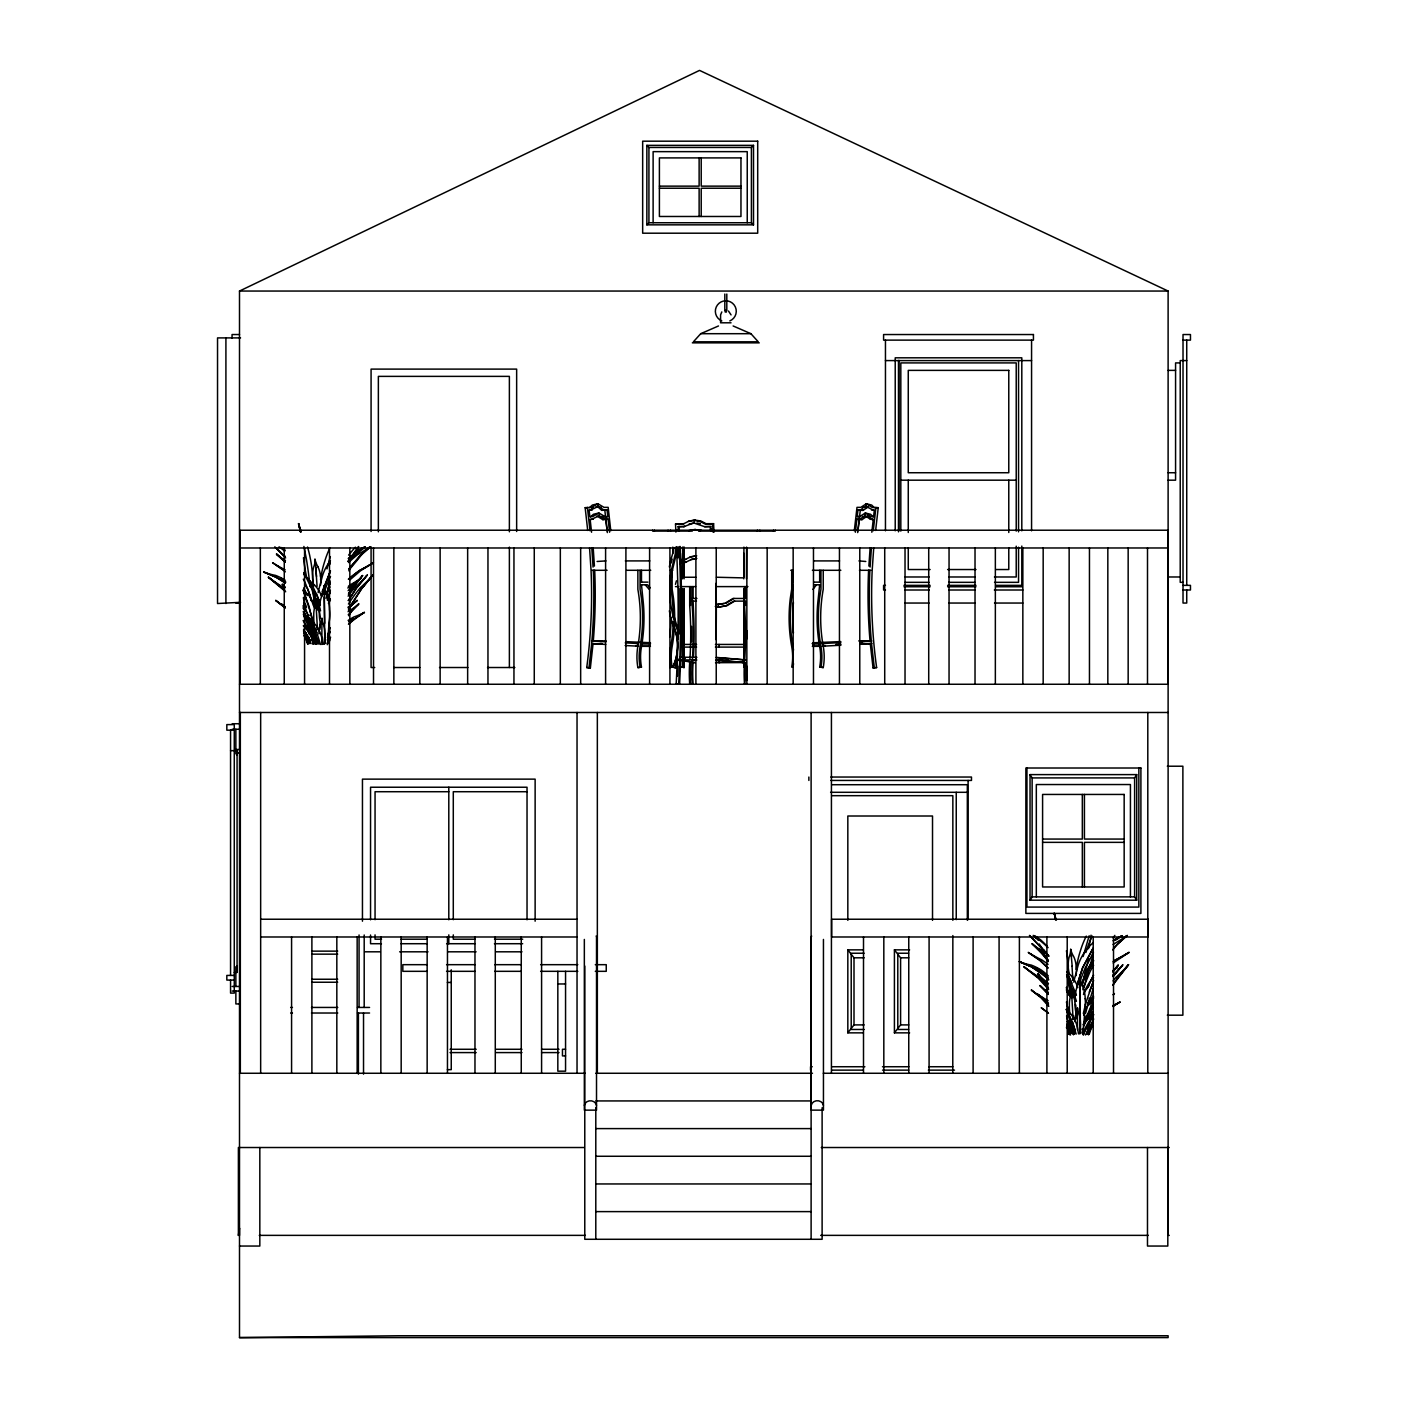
<?xml version="1.0" encoding="UTF-8"?>
<svg xmlns="http://www.w3.org/2000/svg" width="1408" height="1408" viewBox="0 0 1408 1408"><rect width="100%" height="100%" fill="white"/><g stroke="black" fill="none" stroke-linecap="round" stroke-linejoin="round"><path stroke-width="1.5" d="M230.56 975.427L230.56 730.171M230.56 980.074L230.56 993.098L234.274 993.098L234.274 724.592L226.829 724.592L226.829 730.171L234.274 730.171M234.274 972.4L237.072 972.4L237.072 750.658L230.56 750.658M676.386 547.307L676.386 553.626L672.144 571.278A113.925 113.89 -90 0 0 670.789 586.925M734.642 601.128L726.862 605.739L718.186 607.165L718.186 604.454L725.138 603.187L733.075 598.453L745.466 598.453L745.466 586.608M746.574 547.096L746.574 553.326A116.336 2.358 -90 0 0 746.469 578.846M683.83 645.762L683.936 623.726A113.925 2.306 90 0 0 684.042 588.878M314.125 607.781L313.456 590.304M327.166 596.64L327.166 596.534A78.355 51.445 -31.4 0 1 329.56 609.03L329.525 609.189A62.726 45.109 -36.2 0 1 329.014 622.723L328.064 637.278A101.851 86.134 -57 0 1 327.29 644.688M682.686 661.514L682.581 667.093A50.142 1.021 90 0 0 682.581 624.43A116.336 2.358 90 0 1 682.475 588.878A113.925 2.306 -90 0 0 682.634 623.726L682.704 657.254L679.782 657.237M695.922 659.877L695.939 657.219M314.97 643.966L315.022 640.64M1070.59 1033.63L1070.749 1026.978M718.766 659.912L719.664 662.693M319.95 629.323L320.056 625.469A43.243 34.003 -30.3 0 0 320.32 623.058M1075.589 1018.97L1075.694 1015.133A43.243 34.003 -30.3 0 0 1075.677 1005.91L1075.677 1005.91M677.459 676.157L677.917 666.054M680.698 660L679.589 684.253L676.174 683.901A468.917 163.486 -90 0 0 677.934 586.626M679.976 658.821A50.142 1.021 90 0 1 679.923 667.093L683.989 667.093A50.142 1.021 90 0 1 683.883 647.962M690.589 663.027L690.378 666.459A49.72 17.336 90 0 0 690.378 680.029L689.691 683.901A52.342 18.251 90 0 1 689.691 662.57M693.088 663.027L692.877 666.459A49.72 17.336 -90 0 0 692.877 680.029L693.088 683.461L689.691 683.901M745.448 663.027L745.237 666.459A49.72 17.917 90 0 0 745.237 680.011L744.515 683.901A52.342 18.85 -90 0 1 744.515 662.57M324.069 644.266L324.333 640.059A38.386 28.494 -33.6 0 0 324.72 631.963L324.72 631.893A45.672 30.976 -29.1 0 0 323.453 624.571A53.346 30.712 -24.5 0 1 321.869 618.71L321.922 644.494M1079.707 1033.912L1079.971 1029.706A38.386 28.494 -33.6 0 0 1080.341 1021.627L1080.358 1021.539A45.672 30.976 -29.1 0 0 1079.074 1014.218A53.346 30.712 -24.5 0 1 1077.49 1008.357L1077.454 1029.952M868.877 566.086L870.126 547.747M870.091 567.09L871.411 547.853M873.717 548.011L872.186 570.293A468.917 410.766 90 0 0 876.621 667.568L873.048 667.92L870.267 643.667M324.298 585.64L324.122 587.523A92.118 52.254 21 0 1 321.57 596.534A77.915 52.606 24.8 0 0 319.475 609.048L319.493 609.189A66.299 49.35 28.6 0 0 320.25 622.723L320.285 622.882M321.922 618.077L321.869 618.71A53.346 30.712 24.5 0 1 320.267 624.501A45.672 30.976 29.1 0 0 319.018 631.893L319.035 631.963A38.386 28.494 33.6 0 0 318.894 633.934M1077.56 1007.723L1077.507 1008.357A53.346 30.712 24.5 0 1 1075.906 1014.147M593.278 570.17A471.557 400.453 -90 0 1 591.659 643.667L588.966 667.92L590.374 667.92L593.067 643.667M859.602 516.296L857.19 516.613L857.947 509.995L863.139 510.347L868.384 506.792L863.456 507.267L860.781 509.995M873.734 510.347L866.061 506.44L866.36 503.765L871.675 505.05L874.333 507.707M855.378 532.242L856.891 519.253L859.707 519.253L865.005 515.68L865.304 513.005L870.602 514.29L873.277 516.947M866.061 506.44L866.36 503.765L872.062 507.355L878.24 507.69L875.635 530.446M871.816 532.242L873.294 519.253L870.408 519.253L865.005 515.68M873.259 530.798L875.952 507.355M854.304 530.798L856.997 507.355L860.798 507.355L866.36 503.765M857.701 532.594L859.214 519.605L862.083 519.605L867.328 516.032L872.678 519.605L870.408 519.253M857.894 530.886L860.288 510.347L863.139 510.347M315.779 608.274L316.202 604.806M1071.611 996.195L1072.298 991.003M1076.152 969.514L1076.187 969.302A132.915 113.221 34.3 0 1 1080.341 951.069L1080.394 950.893A129.096 104.896 32.5 0 1 1086.29 936.109M1076.082 975.656L1076.099 975.533A45.109 34.021 -27.1 0 0 1076.398 973.051M793.514 663.696L792.986 667.128L791.736 667.128L792.246 663.696A49.72 43.842 90 0 0 792.246 650.126L791.736 646.694A142.05 125.277 90 0 1 790.293 598.4L791.701 589.125L791.701 570.275M823.24 570.293L823.24 589.354A139.586 122.267 90 0 0 823.24 646.237A52.342 45.848 -90 0 1 823.24 667.568L819.702 667.128L820.213 663.696A49.72 43.542 90 0 0 820.213 650.126L819.702 646.694A142.05 124.432 -90 0 1 818.259 598.4L819.667 584.795M819.702 667.128L820.987 667.128L821.498 663.696A49.72 43.542 -90 0 0 821.498 650.126L820.987 646.694A142.05 124.432 -90 0 1 819.544 598.4L820.952 589.125L820.952 570.293M238.392 1235.362L239.501 1228.128L239.501 1235.362L238.392 1235.362L238.392 1147.52L584.162 1147.52M324.386 591.606L325.459 585.728M321.27 595.584L329.754 572.704M1076.909 985.23L1082.523 967.824L1093.101 948.147L1082.682 967.824L1077.085 985.23M1083.315 1013.531L1085.48 1004.326M325.97 598.365L330.018 580.958M1082.048 986.093L1085.656 970.605M671.106 571.278L675.347 553.626L675.347 547.307M1083.72 1015.133L1083.738 1015.027A43.842 36.045 -20.8 0 1 1087.68 1005.91L1087.715 1005.822A51.691 39.758 -15.6 0 1 1093.629 998.149M328.381 597.925L330.37 590.146M1084.019 987.589L1088.56 969.848A140.483 94.794 -43.6 0 0 1093.347 953.181M326.973 568.902L330.352 556.582M1083.122 956.542L1089.176 935.757M1085.515 970.587L1088.754 958.566M1085.621 1013.197L1088.05 1003.939A88.634 52.606 -63.6 0 0 1088.894 1000.366M675.47 584.355L676.421 580.8M1088.472 1034.88L1090.654 1027.242M304.41 606.003L304.586 605.387A75.592 25.344 76.7 0 0 303.6 602.941M329.296 640.059L328.24 643.421M1085.339 1004.326L1093.611 980.478M1083.35 1034.757L1084.952 1029.618A38.386 30.202 -25.2 0 1 1085.973 1026.907M726.422 312.101L725.824 310.2L725.208 312.101M327.589 635.307L330.299 627.669M678.198 659.032L675.154 667.92L672.778 667.093A50.142 50.125 -90 0 0 672.778 624.43A116.336 116.301 -90 0 1 669.346 610.826M677.424 664.365L676.21 667.92L673.869 667.093M1086.483 1015.414L1083.227 1024.954L1090.918 1006.35M1084.354 1029.723L1082.682 1034.475M1089.933 1029.723L1088.824 1032.891M327.606 643.245L328.152 641.661M322.15 591.606L330.493 570.874M330.053 631.242L328.627 635.078A78.214 31.926 -72.2 0 1 328.398 635.994M1084.266 1024.725L1087.856 1015.027A45.003 14.837 -54.8 0 0 1092.379 1005.91L1092.432 1005.822A51.709 14.96 -49 0 0 1093.277 1004.397M1088.05 1003.939L1088.102 1003.798A58.344 30.571 -51.1 0 0 1092.274 991.478L1092.326 991.355A67.549 31.979 -45.3 0 0 1093.347 988.486M328.821 640.376L327.536 643.72L330.581 637.19M1084.53 1030.022L1083.245 1033.366L1093.787 1014.552M1085.48 1034.986L1093.699 1018.987M1089.264 992.077L1093.013 982.414M330 582.701L329.965 582.806A73.498 31.645 -68.8 0 0 326.304 594.669L329.982 586.89M1086.448 1018.125L1087.997 1014.218M1086.536 1018.107L1088.067 1014.2M1080.024 980.936L1085.374 967.419A57.57 20.029 -48.2 0 0 1092.15 954.448L1092.238 954.307A79.605 24.112 -42.3 0 0 1093.47 952.301M328.486 643.491L329.894 640.042M1083.438 1034.827L1085.515 1029.688A38.386 10.085 -54.6 0 0 1089.246 1023M1085.216 979.352L1089.194 969.602A119.997 86.856 -38.1 0 1 1092.115 963.565M1085.427 1021.539L1090.461 1009.237A129.554 102.467 -50.7 0 1 1091.798 1006.35M329.947 592.821L327.518 598.752A107.096 88.018 -52.5 0 0 327.237 600.072M1091.587 1027.03L1091.552 1027.118A69.854 25.608 -69.5 0 1 1089.194 1034.334M1086.272 1020.888L1088.754 1015.027A45.602 29.955 -44 0 1 1093.382 1007.406M1090.549 1027.242L1093.083 1021.733M1090.302 1015.96L1092.08 1011.947M1089 1019.234L1093.277 1011.789M1093.435 975.216L1086.941 988.627L1093.576 975.216M348.586 609.646L351.701 604.085M1090.83 1015.133L1090.883 1015.027A45.602 2.288 -57.1 0 1 1092.397 1012.704M348.445 610.227A138.107 6.283 -61 0 0 352.229 603.293L352.334 603.134M1090.83 1006.35L1092.978 1002.918M1088.877 1021.539L1088.824 1021.61A38.386 30.202 -25.2 0 0 1087.627 1023.581M847.827 1032.856L847.827 949.854L854.005 957.81L854.005 1024.901L847.827 1032.856L863.016 1032.856M894.414 1032.856L894.414 949.854L900.592 957.81L900.592 1024.901L894.414 1032.856L909.603 1032.856M348.515 594.018L362.613 575.538L361.522 576.787A110.194 3.995 -51.7 0 1 352.264 588.051L352.158 588.174A118.43 2.411 -58 0 1 348.498 594.176M348.586 594.018L351.736 588.914M1086.078 1018.037L1088.349 1014.534M1030.04 900.187L1032.134 896.878L1032.134 777.92L1030.04 774.611L1136.714 774.611L1136.714 900.187L1030.04 900.187L1030.04 774.611M1136.714 900.187L1134.619 896.878L1134.619 777.92L1136.714 774.611M1093.33 962.914L1087.152 972.629L1081.942 984.315A73.498 31.645 -68.8 0 1 1085.586 972.453L1092.502 960.837A49.227 18.867 -48.7 0 1 1093.206 959.904M348.286 600.618L356.136 588.526L367.277 575.01M351.63 604.067L361.733 588.526L372.874 575.01L371.818 576.277A110.88 2.534 -50.6 0 1 362.155 587.875L362.05 587.998A125.382 2.798 -57 0 1 352.334 603.134M1112.848 985.09L1128.494 964.656L1127.456 965.923A110.88 2.534 -50.6 0 1 1117.776 977.522L1117.688 977.645A125.382 2.798 -57 0 1 1112.901 985.107M721.811 311.925L720.579 314.882L720.579 322.802L731.051 322.802M1092.978 960.837L1085.99 972.365A79.552 27.949 -68.4 0 0 1082.083 984.315L1082.488 984.386M1089.722 1004.714L1092.168 1001.282M348.163 561.405L358.688 546.498M1093.33 942.462L1093.259 942.55A77.387 51.357 -8.3 0 0 1083.227 954.307A62.11 45.76 -11.8 0 0 1077.613 967.278L1073.952 980.936A92.013 83.459 -29.3 0 0 1073.794 982.221M348.251 614.68L358.794 603.944L357.984 604.63A60.315 10.419 -36.8 0 0 351.806 611.002L351.736 611.072A51.093 12.162 -44.5 0 1 348.568 615.718M812.909 589.389L816.517 584.795M1092.731 1026.309L1090.179 1029.565A78.214 22.123 -57.2 0 1 1089.246 1031.114M361.733 588.526L372.874 575.01M1113.112 976.483L1122.915 964.656L1121.877 965.923A110.88 2.534 -50.6 0 1 1113.059 976.483M1117.354 978.173L1128.565 964.674M348.41 600.547A125.382 2.798 -57 0 0 356.47 587.998L356.558 587.875A110.88 2.534 -50.6 0 0 366.238 576.277L367.347 575.027M360.518 555.333L348.762 569.114L360.378 555.333L370.128 547.096M1113.411 948.042L1127.368 935.37M362.613 575.538L361.522 576.787A106.55 73.586 -27.9 0 1 350.152 588.192L350.064 588.315A112.728 82.104 -36.2 0 0 348.128 590.726M366.238 576.277L366.362 576.118A107.782 82.984 -34.4 0 1 354.904 587.541A119.962 94.09 -44.3 0 0 348.128 596.182M371.958 576.118L371.818 576.277A107.782 82.984 -34.4 0 1 360.483 587.541L360.395 587.664A119.962 94.09 -44.3 0 0 349.342 602.554L349.237 602.712A129.554 102.467 -50.7 0 0 348.427 604.085M718.502 325.97L700.726 333.696L693.405 341.81L758.243 341.81L750.922 333.696L733.128 325.97M1122 965.782L1121.877 965.923A107.782 82.984 -34.4 0 1 1112.725 975.216M1127.579 965.782L1127.456 965.923A107.782 82.984 -34.4 0 1 1116.104 977.187A119.962 94.09 -44.3 0 0 1113.094 980.918M348.462 607.816L348.533 607.746A61.688 5.474 -42.9 0 0 356.33 601.146L357.157 600.424M1113.042 944.504L1113.147 944.398A107.114 58.291 -15.6 0 0 1126.629 935.669M646.853 224.84L648.93 222.746L751.414 222.746L753.509 224.84L753.509 145.358L646.853 145.358L646.853 224.84L753.509 224.84M646.853 145.358L648.93 147.453L751.414 147.453L753.509 145.358M361.451 554.858L361.557 554.752A88.194 10.05 -45.8 0 1 350.522 568.251L350.398 568.41A66.475 9.381 -51.9 0 1 348.797 570.803M358.688 603.944L357.984 604.63A63.624 40.638 -11 0 1 348.92 611.002L348.867 611.072A51.797 37.717 -16.9 0 0 348.11 611.741M1114.326 993.59L1113.693 994.206A60.315 10.419 -36.8 0 0 1113.077 994.805A63.624 40.638 -11 0 0 1113.622 994.294L1114.432 993.59M347.811 587.998L361.486 578.002L360.448 578.688A62.005 19.448 -34.1 0 1 350.064 584.936A50.882 17.178 -42.8 0 0 348.339 586.309M589.442 507.707L592.363 505.05L597.89 503.765L603.997 507.355L608.168 507.355L610.79 530.798M593.085 507.602L590.058 510.347L598.189 506.44L603.979 509.995L607.077 509.995L607.816 516.613L602.73 516.947M590.48 516.947L593.402 514.29L598.91 513.005L605.035 516.613L607.816 516.613M591.096 519.605L599.21 515.68L605.018 519.253L608.115 519.253L609.576 532.242M348.445 624.307L348.515 624.237A51.709 9.61 -34.4 0 0 355.978 617.69L356.066 617.637M348.304 560.877L364.971 547.254M348.374 608.115L357.21 600.424L356.435 601.058A61.688 34.76 -28 0 1 348.058 607.147M350.099 579.709L360.571 570.75L373.384 562.742L371.202 564.062A76.402 21.067 -34.1 0 1 359.832 570.363L359.726 570.451A57.182 19.712 -38.1 0 0 348.374 579.146M1113.218 962.966L1129.022 952.389L1126.822 953.709A76.402 21.067 -34.1 0 1 1115.453 960.01A58.802 17.459 -42.5 0 0 1113.429 961.523M348.832 623.093L364.408 612.392L363.51 612.885A58.96 7.691 -26.5 0 0 356.083 617.637M349.008 621.456L353.373 618.077L352.528 618.71A53.346 18.075 -37.7 0 1 348.832 621.35M358.582 550.317L358.688 550.246A82.755 27.597 -33.6 0 0 365.13 546.691A78.056 21.859 -32.8 0 1 358.987 550.229L358.882 550.317M1113.534 970.094L1117.125 967.666L1116.086 968.334A62.005 19.448 -34.1 0 1 1113.411 970.042M1115.365 940.315L1122.352 935.757M1113.235 1005.242A59.664 39.354 -0.7 0 0 1119.149 1002.531L1120.046 1002.038L1119.237 1002.461A58.96 7.691 -26.5 0 0 1113.006 1006.421M373.384 562.742L372.293 563.394A70.242 21.982 -29.6 0 1 359.691 570.363A58.802 17.459 -42.5 0 0 348.603 579.146M1129.022 952.389L1127.773 953.146A70.242 21.982 -29.6 0 1 1115.33 960.027L1115.224 960.098A57.182 19.712 -38.1 0 0 1113.27 961.523M1112.707 1006.35L1120.046 1002.038M726.018 603.187L733.973 598.453M364.408 612.392L363.51 612.885A59.664 39.354 -0.7 0 1 353.848 616.986A51.691 38.122 -8.3 0 0 348.128 620.453M678.322 530.64L678.146 526.68L683.83 526.68L693.458 523.037M678.674 683.901A468.741 163.434 -90 0 0 679.782 562.39L685.467 562.39L691.645 559.31L696.837 558.466M239.501 1337.6L398.464 1335.752L1168.112 1335.752L1168.112 1337.6L239.501 1337.6L239.501 291.051L699.547 70.4L1168.112 291.051L1168.112 1235.362L1169.238 1235.362M683.83 526.68L684.675 526.328L678.146 526.68M685.467 562.39L686.312 562.038L679.782 562.39M690.026 523.6L689.198 523.934L694.25 523.125L704.616 526.68L710.283 526.68L710.459 530.64M713.997 532.206L713.592 523.688L706.077 523.688L700.938 521.03L695.059 520.098L688.336 521.365M701.378 530.288L694.549 529.69L700.322 530.622M689.955 557.093L696.714 555.808L690.782 556.758L684.781 559.75L679.642 559.75L679.061 546.762M675.893 532.083L675.523 524.022L683.989 523.688M685.626 559.398L679.659 559.733L679.078 547.219M694.25 523.125L694.126 520.45L699.882 521.365L705.056 524.022L713.592 523.688M704.616 526.68L711.234 526.328M699.283 523.934L700.322 523.6L696.907 523.037M601.04 507.267L595.936 506.792L598.189 506.44L597.89 503.765L591.659 507.355L585.165 507.69L587.699 530.446M597.098 561.475L605.95 560.912M637.859 570.275L637.859 589.354A139.586 118.536 -90 0 1 637.859 646.237A52.342 44.458 90 0 0 637.859 667.568L641.467 667.128L640.957 663.696A49.72 42.222 -90 0 1 640.957 650.126L641.467 646.694A142.05 120.63 -90 0 0 642.858 598.4L641.485 584.795M669.909 667.568L672.126 667.128L671.616 663.696A49.72 42.539 -90 0 1 671.616 650.126L672.126 646.694A142.05 121.546 -90 0 0 673.517 598.4L672.144 589.125L672.144 570.293M718.186 604.454L724.293 603.504M718.186 607.165L725.982 605.722L733.744 601.128L745.466 601.128L745.466 605.458M695.059 520.098L689.163 521.03L683.144 524.022L675.523 524.022M688.758 530.622L695.499 529.338M690.818 559.645L695.904 558.835L695.781 556.16M598.717 507.602L601.674 510.347L607.077 509.995M596.957 516.032L602.712 519.605L608.115 519.253M601.674 510.347L603.979 509.995M602.712 519.605L605.018 519.253M599.755 516.859L602.078 516.525M869.211 641.045L868.472 641.098M869.299 643.702L868.56 643.755M240.557 337.902L217.536 337.902L217.536 603.522L240.557 602.307M305.958 633.565L305.606 633.494A75.68 28.195 71.8 0 1 305.061 631.664M871.658 640.974L859.584 641.643M873.048 667.92L874.333 667.92L871.552 643.667L859.672 644.301M306.522 615.648A62.674 15.752 70.4 0 0 308.158 620.382L309.267 620.382M1073.248 996.952L1074.286 996.882A73.427 65.771 -46.4 0 0 1074.638 995.086M681.771 657.342L685.362 658.381M681.736 660L694.496 662.57M316.008 643.562L317.381 643.491A84.04 78.461 -32.9 0 0 317.522 642.4M823.803 643.474L840.822 642.576M823.891 646.131L840.91 645.234M1071.629 1033.208L1073.002 1033.138A84.04 78.461 -32.9 0 0 1073.283 1030.973M864.178 640.886L861.89 640.992L861.96 643.667L864.248 643.544M825.141 643.474L821.515 643.562M822.8 646.184L825.229 646.131M812.662 642.805L840.822 641.573M835.877 644.389L840.928 644.23M820.23 643.667L812.275 643.685M820.336 646.325L812.398 646.36M742.262 659.912L743.318 659.806M743.547 660.018L746.346 659.912L716.179 657.395M742.21 662.57L743.547 662.517L716.109 660.264M679.765 659.912L682.739 660M659.402 186.138L699.125 186.138L699.125 157.907M740.96 186.138L701.219 186.138L701.219 157.907M659.402 188.232L699.125 188.232L699.125 216.48M740.96 188.232L701.219 188.232L701.219 216.48M239.501 291.051L1168.112 291.051M724.821 294.043L724.821 310.693L726.81 310.693L726.81 294.043M700.726 333.696L750.922 333.696M239.501 334.541L232.056 334.541L232.056 338.254M1183.019 340.12L1190.464 340.12L1190.464 334.541L1183.019 334.541L1183.019 603.046L1186.733 603.046L1186.733 590.005M692.349 342.848L759.282 342.848M885.456 360.589L1031.571 360.589M1186.733 360.589L1180.221 360.589L1180.221 582.331L1183.019 582.331M1180.221 362.912L1175.574 362.912L1175.574 480.181L1168.112 480.181M1168.112 370.374L1175.574 370.374M1168.112 472.736L1175.574 472.736M900.821 480.181L1016.224 480.181M585.165 507.69L586.573 507.69M876.955 507.69L878.24 507.69M592.258 509.995L589.09 509.995L589.829 516.613L592.68 516.613L598.91 513.005L599.21 515.68M871.464 509.995L874.35 509.995L873.594 516.613L871.006 516.613L865.304 513.005L859.725 516.613L857.19 516.613M593.296 519.253L590.128 519.253L591.571 532.242M692.296 531.098L652.608 531.098L652.608 530.218M698.562 531.098L775.28 531.098L775.28 530.218M240.011 547.994L1167.813 547.976M625.346 560.912L649.792 560.912M813.824 560.912L839.538 560.912M858.933 560.912L865.797 561.475M930.107 569.536L908.266 569.536L908.266 547.747M947.602 569.536L976.008 569.536M995.667 569.536L1008.779 569.536L1008.779 547.747M591.958 570.293L607.094 570.293M626.789 570.293L650.742 570.293M670.331 570.293L672.725 570.293M790.75 570.293L792.95 570.275L792.95 582.138M812.398 570.293L840.84 570.293M859.443 570.293L870.954 570.293M905.168 576.981L929.122 576.981M948.728 576.981L974.846 576.981M994.453 576.981L1016.224 576.981L1016.224 546.181M1168.112 576.981L1180.221 576.981M682.81 577.245L695.834 577.245M716.443 577.245L743.424 577.878M641.362 582.138L647.909 582.138M813.806 582.138L820.054 582.138M905.045 582.331L929.051 582.331M948.693 582.331L974.899 582.331M994.541 582.331L1018.547 582.331L1018.547 547.202M641.238 584.795L647.539 584.795L650.214 587.875M814.141 584.795L820.178 584.795M885.456 585.358L883.59 585.358L883.59 590.005L885.456 590.005M903.954 585.358L930.142 585.358M947.602 585.358L975.973 585.358M995.614 585.358L1021.803 585.358M1183.019 585.358L1190.464 585.358L1190.464 590.005L1183.019 590.005M675.47 586.608L678.691 586.608M680.803 586.608L695.57 586.608M715.722 586.608L747.93 586.608M903.954 586.749L930.142 586.749M947.602 586.749L975.973 586.749M995.614 586.749L1021.803 586.749L1021.803 546.075M905.08 590.005L929.21 590.005M948.71 590.005L974.882 590.005M994.347 590.005L1022.859 590.005M696.925 598.453L692.155 598.453L692.155 601.128L696.467 601.128M235.787 603.046L239.501 603.046M905.08 603.046L929.069 603.046M948.71 603.046L974.882 603.046M994.506 603.046L1022.859 603.046M591.906 640.886L606.126 640.992M858.757 640.886L871.57 640.886M640.658 643.579L650.338 643.579M812.434 643.579L820.67 643.579M860.64 643.544L871.658 643.544M650.549 643.685L640.939 643.667M681.314 644.442L696.573 644.442M715.422 644.442L744.902 644.442M640.552 646.237L650.214 646.237M812.557 646.237L820.794 646.237M650.443 646.36L640.834 646.325M681.314 647.099L696.573 647.099M715.422 647.099L744.902 647.099M681.56 657.219L696.89 657.325M681.525 659.877L696.854 660M728.112 659.912L718.01 659.912L718.872 662.675M715.563 662.693L746.275 662.57L716.126 660.053M641.467 667.128L640.059 667.128L639.549 663.696A49.72 42.222 90 0 1 639.549 650.126L640.059 646.694A142.05 120.63 90 0 0 641.45 598.4L640.077 589.125L640.077 570.275M672.126 667.128L670.736 667.128L670.226 663.696A49.72 42.539 90 0 1 670.226 650.126L670.736 646.694A142.05 121.546 -90 0 0 673.235 621.685M672.778 667.093L672.83 667.093A50.142 50.125 -90 0 0 672.83 624.43M679.923 667.093L683.989 667.093M374.722 667.515L371.078 667.515L371.078 546.832M393.642 667.515L419.848 667.515M439.507 667.515L467.878 667.515M487.538 667.515L514.835 667.515M589.565 548.011L591.043 570.275A468.917 398.2 -90 0 1 586.731 667.568L588.139 667.568M637.859 667.568L639.267 667.568M875.336 667.568L876.621 667.568M744.515 683.901L747.014 683.901M239.501 684.253L1168.112 684.253M239.501 712.483L1168.112 712.483M232.179 723.73L239.554 723.73M232.179 729.256L239.554 729.256M235.858 749.496L239.554 749.496M237.072 752.981L240.17 752.981M1167.32 766.216L1182.878 766.216L1182.878 1015.186L1167.32 1015.186M830.826 777.04L971.485 777.04L971.485 780.437L830.826 780.437M1032.134 777.92L1134.619 777.92M831.864 784.714L967.331 784.714L967.331 920.251M448.8 791.718L375.056 791.718L375.056 919.688M527.032 791.718L453.288 791.718L453.288 919.688M830.597 792.299L968.106 792.299M831.882 795.678L952.846 795.678L952.846 920.286M1042.589 839.062L1082.33 839.062L1082.33 794.446M1124.165 839.062L1084.424 839.062L1084.424 794.446M1042.589 842.354L1082.33 842.354L1082.33 886.97M1124.165 842.354L1084.424 842.354L1084.424 886.97M1032.134 896.878L1134.619 896.878M260.656 919.23L577.034 919.23M260.656 936.989L577.034 936.989M381.55 939.206L375.056 939.206L375.056 934.877M401.086 939.206L427.099 939.206M474.989 939.206L453.288 939.206L453.288 934.877M494.507 939.206L522.702 939.206M381.427 943.712L370.55 943.712L370.55 935.018M400.981 943.712L427.064 943.712M446.618 943.712L474.918 943.712M494.437 943.712L522.685 943.712M847.827 949.854L863.016 949.854M894.414 949.854L909.603 949.854M312.048 951.139L337.691 951.139M364.637 951.808L379.949 951.808M399.626 951.808L428.032 951.808M447.709 951.808L476.115 951.808M495.792 951.808L522.016 951.808M864.107 953.234L851.206 953.234L851.206 1029.477L864.107 1029.477M908.547 953.234L897.794 953.234L897.794 1029.477L908.547 1029.477M312.048 954.149L337.691 954.149M854.005 957.81L864.16 957.81M900.592 957.81L908.723 957.81M426.888 964.674L402.829 964.674L402.829 971.326L426.888 971.326M446.565 964.674L475.006 964.674M494.701 964.674L520.942 964.674M540.619 964.674L577.808 964.674M595.302 964.674L606.25 964.674L606.25 971.326L595.302 971.326M446.565 971.326L475.006 971.326M494.701 971.326L520.942 971.326M540.619 971.326L577.808 971.326M234.274 975.427L226.829 975.427L226.829 980.074L234.274 980.074M312.048 979.246L337.691 979.246M312.048 982.238L337.691 982.238M447.374 982.45L451.246 982.45M557.832 983.963L565.558 983.963M232.179 986.462L239.554 986.462M232.179 991.056L239.554 991.056M239.554 1003.939L235.858 1003.939L235.858 991.056M290.629 1007.442L292.442 1007.442M311.467 1007.442L337.779 1007.442M357.509 1007.442L369.565 1007.442M290.629 1013.021L292.442 1013.021M311.467 1013.021L337.779 1013.021M357.509 1013.021L369.565 1013.021M854.005 1024.901L864.16 1024.901M900.592 1024.901L908.723 1024.901M450.05 1049.277L476.203 1049.277M495.81 1049.277L521.963 1049.277M541.587 1049.277L559.029 1049.277M565.558 1049.277L562.461 1049.277L562.461 1055.912L565.558 1055.912M450.05 1052.586L476.203 1052.586M495.81 1052.586L521.963 1052.586M541.587 1052.586L559.029 1052.586M812.24 1066.736L810.55 1066.736L810.55 1070.133M831.882 1066.736L864.882 1066.736M882.482 1066.736L908.864 1066.736M928.664 1066.736L952.846 1066.736M447.374 1069.658L451.246 1069.658L451.246 969.813M832.357 1070.133L862.91 1070.133M882.534 1070.133L908.706 1070.133M928.347 1070.133L954.518 1070.133M239.501 1073.266L585.147 1073.266M595.795 1073.266L812.486 1073.266M823.293 1073.266L1168.112 1073.266M595.795 1100.933L811.114 1100.933M595.795 1128.6L811.114 1128.6M821.269 1147.52L1169.238 1147.52M595.795 1156.267L811.114 1156.267M595.795 1183.952L811.114 1183.952M595.795 1211.619L811.114 1211.619M259.266 1235.362L585.376 1235.362M820.67 1235.362L1148.365 1235.362M239.501 1246.045L259.829 1246.045L259.829 1147.52M694.531 659.912L691.75 659.806M695.059 662.693L678.462 660.053M625.962 641.661L650.443 642.699M636.046 643.474L638.581 643.526M635.958 646.131L638.493 646.184M600.019 640.886L602.237 640.992M599.931 643.544L602.149 643.667L591.659 643.667L605.704 644.442M1074.92 995.192L1073.389 995.104A92.013 83.459 -29.3 0 1 1073.318 989.243M605.774 641.784L591.589 640.974M625.24 642.875L637.507 643.474M625.152 645.533L637.419 646.131M1072.403 996.882L1073.389 996.952L1073.037 988.398M716.179 657.589L741.224 659.63M863.456 507.267L865.85 507.602M862.4 516.525L864.776 516.859M859.707 519.253L862.083 519.605M867.662 516.525L869.933 516.859M326.867 594.722L326.445 594.669A79.552 27.949 -68.4 0 1 330.317 582.806M857.947 509.995L860.288 510.347M856.891 519.253L859.214 519.605M586.731 667.568L590.374 667.92M715.722 603.821L719.118 604.454M715.299 606.443L719.136 607.165M820.987 667.128L823.24 667.568M1047.658 978.261L1031.149 966.574L1019.339 961.717L1020.466 962.139A71.509 41.166 44.1 0 0 1031.325 965.096A59.294 31.011 53.1 0 1 1041.41 970.13A47.819 22.95 59.4 0 1 1048.414 976.026M275.563 576.998L263.666 572L264.845 572.475A71.509 1.971 23.4 0 1 276.795 577.526L276.883 577.579M263.666 572L264.845 572.475A71.509 41.166 44.1 0 0 275.704 575.432L275.792 575.502A59.294 31.011 53.1 0 1 284.962 579.973M1040.987 972.77L1031.184 966.645L1019.304 961.646L1020.466 962.139M304.374 605.933L305.061 606.285A75.592 25.643 48.5 0 0 303.846 603.117M1047.922 968.053A57.182 2.253 42.3 0 1 1039.562 960.115L1028.245 952.389L1040.019 960.414L1047.974 967.859M275.528 576.928L285.366 583.123M728.464 311.01L731.051 314.882M284.398 570.75L272.624 562.742L274.701 564.062A76.402 40.533 20.1 0 0 285.102 569.765M276.514 565.347L283.906 570.451A57.182 2.253 42.3 0 0 285.384 571.877M1043.346 973.843L1043.434 973.914A47.819 6.389 34.6 0 1 1048.362 977.944M715.968 583.405L716.091 586.502A471.557 169.875 -90 0 1 716.003 639.619M1048.802 1006.35L1040.97 997.762L1031.378 990.07L1032.31 990.792A61.688 19.448 39.8 0 0 1041.462 997.392A53.451 17.442 48.5 0 1 1048.467 1004.397M285.331 608.115L275.739 600.424L276.672 601.146A61.688 19.448 39.8 0 0 284.962 607.147M1048.485 1013.355L1041.216 1007.723L1042.061 1008.357A53.346 18.075 37.7 0 0 1048.098 1012.598M1031.378 990.07L1032.31 990.792A61.688 24.482 37.4 0 0 1041.691 997.392A53.451 22.546 46.3 0 1 1048.203 1003.675M275.739 600.424L276.672 601.146A61.688 24.482 37.4 0 0 285.173 607.147M1024.038 966.838L1026.432 968.704A95.515 13.886 41.1 0 0 1038.453 977.715L1038.576 977.821A78.355 10.525 49.5 0 1 1048.467 988.117M1038.506 994.805L1046.038 1000.736A51.093 2.165 46.1 0 0 1048.467 1003.358M1046.443 1001.018L1036.886 993.59L1037.837 994.277A63.624 36.538 22.7 0 0 1048.045 1000.648L1048.098 1000.736M281.318 603.944L284.486 606.408M285.173 606.954L281.248 603.944L282.198 604.63A63.624 36.538 22.7 0 0 284.698 606.355M285.683 591.8L268.4 577.192L270.811 579.058A95.515 13.886 41.1 0 0 282.814 588.069L282.938 588.174A78.355 10.525 49.5 0 1 284.926 590.198M282.691 588.614L268.347 577.192L270.864 579.058A92.118 43.965 29 0 0 284.434 588.069L284.539 588.174M1044.754 974.952L1036.429 967.666L1037.274 968.334A62.005 36.133 14.7 0 0 1038.699 969.443M285.261 561.933L276.549 554.101L278.291 555.597A79.059 43.982 13.9 0 0 285.472 560.683M285.155 561.933L276.426 554.101L278.168 555.597A82.755 8.342 37.9 0 1 284.997 562.091M1036.517 967.666L1037.274 968.334A62.005 6.336 37.8 0 1 1038.488 969.443M1032.17 943.747L1033.806 945.243A82.755 8.342 37.9 0 1 1041.339 952.442L1041.427 952.53A65.173 9.698 45.7 0 0 1048.309 961.594M1030.058 935.845L1048.872 956.085M276.074 547.73L285.138 556.899L275.933 547.73M1044.032 974.67L1043.962 974.6A62.005 6.336 37.8 0 0 1039.755 970.622M1048.309 994.048L1039.984 985.582L1040.811 986.374A67.214 40.568 15.8 0 0 1048.221 992.341M1040.072 985.582L1040.811 986.374A69.467 7.568 41.6 0 1 1047.482 993.626L1047.57 993.714A57.922 9.134 49.5 0 0 1048.045 994.47M1033.842 935.757L1038.33 940.315M1048.062 993.186A58.96 13.112 41.3 0 0 1046.214 990.792L1045.546 990.07L1048.168 993.15M1048.344 955.786A64.187 41.413 20.6 0 0 1044.578 952.547L1044.525 952.459A79.059 43.982 13.9 0 1 1033.912 945.243L1032.064 943.747L1047.869 959.675L1042.237 952.882M1042.941 952.741L1038.946 948.587L1039.755 949.362A69.15 43.912 8.3 0 0 1043.539 952.618M1044.965 982.414L1047.851 987.131L1037.872 973.949L1038.611 974.741A67.214 42.205 9.6 0 0 1046.971 982.01A57.622 41.518 15.7 0 1 1048.45 983.594M284.715 587.118L282.251 584.302L282.99 585.094A67.214 42.205 9.6 0 0 284.962 587.066M1048.626 989.419L1038.33 978.261L1023.986 966.838L1026.485 968.704A92.118 43.965 29 0 0 1040.072 977.715L1040.178 977.821A77.915 41.219 37.9 0 1 1048.15 984.984M1039.051 948.587L1039.755 949.362A68.006 14.045 37.6 0 1 1042.571 952.618M645.234 584.795L649.229 589.389M1044.666 974.952L1048.784 979.827M1037.978 973.949L1038.611 974.741A69.467 13.886 40.6 0 1 1043.944 982.01L1044.014 982.098A57.922 15.101 48.3 0 0 1048.045 989.701M282.357 584.302L282.99 585.094A69.467 13.886 40.6 0 1 285.05 587.734M285.05 550.246L285.102 550.317A78.056 45.162 8.5 0 1 280.931 547.413M1043.662 949.608L1048.749 956.085M319.774 602.008L312.347 585.288L308.018 578.688A62.005 38.262 -2.8 0 0 314.477 584.936A50.882 36.802 -1 0 1 320.144 592.926L320.162 593.014A40.41 32.05 0.5 0 1 321.728 596.57L321.57 596.64M303.829 635.536L309.214 643.65M306.786 616.686L303.248 611.547L311.749 625.768M320.531 644.494L316.712 632.35L309.971 618.71A53.346 35.57 -3.2 0 0 315.216 624.501A45.672 35.024 -1.1 0 1 319.81 631.893L319.827 631.963A38.386 31.838 0.5 0 1 322.15 639.971L322.872 644.266M303.547 629.341L311.133 643.65M307.613 578.002L308.018 578.688A62.005 20.662 33.5 0 1 310.957 584.936M1067.194 1021.539L1067.229 1021.61A38.386 30.202 25.2 0 1 1069.464 1025.57M1066.613 974.6L1066.648 974.67A50.882 21.261 40.5 0 0 1069.482 982.573L1069.534 982.661A40.41 19.096 46.3 0 0 1073.178 991.302L1076.24 1000.578A62.674 36.907 66.3 0 0 1076.416 1001.352M310.974 584.954L311.01 585.024A50.882 21.261 40.5 0 0 313.843 592.926L313.896 593.014A40.41 19.096 46.3 0 0 317.539 601.638L320.566 610.843M1066.173 1009.413L1072.438 1021.997L1076.17 1034.141M303.107 620.488L305.078 623.814M304.832 584.091L308.194 589.829M1068.672 1029.952L1066.982 1026.766L1070.573 1034.986M309.637 618.077L309.971 618.71A53.346 19.202 37.1 0 1 312.365 624.501A45.672 20.222 44.3 0 0 314.706 631.893M305.554 632.35L309.795 640.306M304.234 614.838L311.696 629.024L314.653 638.211M311.96 639.971L313.368 643.421L312.312 640.059A38.386 30.202 25.2 0 0 308.422 631.963L308.387 631.893A45.672 33.458 19.4 0 0 303.318 625.75M304.762 614.416L312.118 628.813A101.851 12.038 73 0 1 313.245 632.509M303.565 631.242L305.501 635.166A77.986 27.368 72.7 0 1 307.965 644.301A77.986 36.819 71.6 0 0 305.782 635.166L303.882 631.242M303.16 607.2L304.938 610.843M1068.109 974.952L1076.416 995.28M1067.986 974.952L1071.963 983.083M1070.837 1014.147L1070.872 1014.218A45.672 35.024 -1.1 0 1 1075.448 1021.539L1075.466 1021.61A38.386 31.838 0.5 0 1 1077.789 1029.618L1078.51 1033.912M303.723 615.102L307.754 623.568M303.6 615.102L311.133 632.526M303.09 605.634L305.73 611.054M303.618 587.981L307.226 595.531M308.634 629.974L311.203 635.536M303.283 590.198L312.347 618.218L316.184 643.562L315.146 643.491A94.037 70.805 60.2 0 1 311.978 630.485L308.862 617.848A58.362 35.693 39.3 0 1 305.202 605.845L305.166 605.722A69.098 37.682 34.1 0 1 303.406 597.502M303.107 590.198L309.074 606.408L314.512 630.661M313.491 624.818L316.712 632.35M304.779 625.258L306.275 628.778M313.174 631.242L310.816 625.469A45.003 9.856 56.1 0 1 305.659 616.264A51.709 9.61 50.3 0 1 303.688 613.325M1067.634 1029.706L1069.675 1034.757L1067.95 1029.706A38.386 30.202 25.2 0 0 1066.613 1026.238M304.99 623.814L309.32 634.304M305.114 603.557L306.557 607.2M316.325 593.419L319.651 602.008M314.723 631.893L314.758 631.963A38.386 18.973 50 0 0 317.715 639.971L318.965 644.266M312.963 640.306L314.318 643.65M1066.578 987.43L1069.323 995.368M1066.437 987.43L1069.2 995.368L1070.714 995.28A98.947 78.496 57.5 0 0 1067.686 979.264L1067.686 979.264M308.053 589.829L313.421 605.634L315.075 605.634A98.947 78.496 57.5 0 0 312.048 589.6L304.427 573.901A66.475 45.056 33.8 0 0 303.741 572.651M679.254 632.526L676.245 623.726A113.925 113.89 -90 0 1 673.218 612.304M678.797 634.286L675.189 623.726A113.925 113.89 -90 0 1 671.158 571.278M1072.35 1021.997L1075.061 1029.952M310.587 598.858L310.605 598.946A60.755 47.344 57.4 0 1 311.08 600.67M1068.461 1022.349L1070.819 1029.706M304.691 635.307L307.226 643.227M307.278 616.686L308.44 620.435M312.066 637.384L312.083 637.472A62.445 49.315 60.8 0 1 313.403 643.878M1074.586 1033.912L1073.389 1029.706A38.386 18.973 50 0 1 1070.397 1021.627L1070.362 1021.539A45.672 20.222 44.3 0 1 1068.056 1014.218A53.346 19.202 37.1 0 0 1066.63 1010.469M1067.686 1027.03L1067.722 1027.118A62.445 49.315 60.8 0 1 1069.165 1034.334M303.794 613.976L305.571 620.312M1066.437 1001.968L1070.326 1020.325M1066.771 1003.939L1067.81 1007.882M1055.859 919.512L1054.134 913.264L1054.61 914.813A116.442 98.877 -8.2 0 0 1056.44 920.022M300.749 531.942L298.619 523.618L298.971 525.166A116.442 98.877 -8.2 0 0 301.33 531.696M300.626 531.942L298.496 523.618L298.971 525.166A114.206 55.774 55.4 0 1 300.221 531.696M1066.56 1015.854L1067.616 1020.131A94.037 70.805 60.2 0 0 1070.784 1033.138L1071.805 1033.208L1070.15 1020.325M1070.749 986.885L1072.139 993.027M314.653 595.179L316.043 601.339M1054.258 913.264L1054.61 914.813A114.206 55.774 55.4 0 1 1055.63 920.022M313.773 585.992L313.738 585.886A45.109 31.803 34.5 0 1 312.717 576.048A55.141 35.235 29.8 0 1 313.738 566.931A65.718 35.165 24.8 0 0 315.11 559.715L316.536 576.523M1067.264 1023.704L1067.282 1023.792A81.629 69.802 53.7 0 1 1068.461 1033.859M314.934 558.941L315.093 559.715A65.718 38.069 -19.8 0 0 318.032 566.843L318.014 566.931M306.821 577.826L306.768 577.614A126.878 73.638 66.4 0 1 303.494 557.885L303.477 557.691M303.899 546.445L306.346 558.835A208.578 77.44 90 0 1 310.094 586.643M316.36 608.115L315.726 601.146A56.971 35.517 -22.4 0 0 318.102 607.746L318.085 607.816A49.966 36.203 -26.4 0 1 320.056 616.158A43.243 34.003 -30.3 0 1 320.302 618.499M1070.291 984.843L1070.274 984.702A54.542 43.12 4.5 0 0 1069.587 981.746M793.514 650.126L792.986 646.694A142.05 125.277 90 0 1 791.542 598.4L792.95 584.795M1066.894 1024.725L1066.894 1024.813A75.61 70.048 43.8 0 1 1067.106 1026.467M605.862 519.605L607.323 532.594M604.824 510.347L607.147 530.886M587.4 507.355L590.005 530.798M597.89 503.765L598.189 506.44M1070.08 981.869L1070.52 986.022A73.427 61.829 55.3 0 0 1072.192 995.984M314.213 590.146L314.899 596.376A73.427 61.829 55.3 0 0 316.782 607.235L318.648 607.235A73.427 65.771 -46.4 0 0 319.176 604.542M1071.523 956.894L1070.731 949.362A65.718 38.069 -19.8 0 0 1073.67 956.49A55.141 37.822 -23.5 0 1 1076.082 965.589L1076.064 965.694A45.109 34.021 -27.1 0 1 1076.451 972.224M1070.643 1018.97L1071.189 1024.725A75.821 64.557 58.8 0 0 1072.544 1033.965M315.198 631.242L315.55 635.078A75.821 64.557 58.8 0 0 316.906 644.301M1071.998 997.762L1071.347 990.792A56.971 32.806 27.8 0 1 1070.221 997.392A49.966 33.722 33.2 0 0 1069.394 1005.805A43.243 31.786 38.1 0 0 1070.08 1014.253M1076.363 1018.653L1075.888 1012.387A66.299 49.35 28.6 0 1 1075.149 998.835A77.915 52.606 24.8 0 1 1077.226 986.304M1072.174 966.17L1070.696 949.274A65.718 35.165 24.8 0 1 1069.323 956.49A55.141 35.235 29.8 0 0 1068.32 965.589L1068.355 965.694A45.109 31.803 34.5 0 0 1069.165 974.706M1068.654 973.72L1068.214 967.261A135.15 126.79 -2.3 0 0 1066.437 950.77M1068.954 977.874L1069.763 995.632M315.744 567.248L317.082 586.309M313.034 584.056L312.594 577.614A135.15 126.79 -2.3 0 0 310.182 557.885L310.147 557.691A126.421 114.787 -4.8 0 0 307.507 547.026M593.19 547.747L594.422 566.086M591.8 547.853L593.067 567.09M320.426 575.942L320.426 576.048A45.109 34.021 -27.1 0 1 320.602 585.059M1071.875 997.762L1073.107 1019.234M316.237 608.115L317.469 629.57M1072.016 966.17L1072.878 980.074M712.659 524.022L713.029 532.083M711.304 527.982L711.462 531.291M679.976 546.41L680.574 559.398M679.061 526.328L679.29 531.291M677.512 547.131L678.005 557.779M676.562 546.779L677.934 586.608M1072.562 975.955L1072.738 980.074M1072.843 1015.414L1072.984 1019.234M317.222 625.768L317.346 629.57M1077.208 986.181L1077.208 986.286A92.118 52.254 21 0 0 1079.778 977.17L1079.918 975.304L1080.446 1033.437M680.698 562.038L681.349 586.502A471.557 164.419 90 0 1 680.768 657.958M317.398 598.752L317.61 607.306L317.592 600.882A92.013 83.459 -29.3 0 0 317.768 605.458L319.95 605.458A81.805 36.397 -67.8 0 0 320.373 604.278M1073.178 1024.954L1073.512 1034.845M317.627 639.267L317.838 643.227M1075.923 1014.147L1075.923 1014.218A45.672 30.976 29.1 0 0 1074.656 1021.539M324.262 597.08L324.808 643.79L324.597 637.49M1071.347 990.07L1071.347 990.792A56.971 35.517 -22.4 0 0 1073.741 997.392A49.966 36.203 -26.4 0 1 1075.043 1001.581M683.883 661.514L683.936 667.92M324.702 623.304L324.104 585.64L324.315 587.523A95.515 53.187 -26.2 0 0 327.184 596.534M315.709 600.424L315.726 601.058A56.971 32.806 27.8 0 1 314.582 607.746L314.6 607.816A49.966 33.722 33.2 0 0 313.773 616.158A43.243 31.786 38.1 0 0 314.459 624.606M1080.253 1033.437L1079.725 975.304L1079.954 977.17A95.515 53.187 -26.2 0 0 1082.822 986.181A78.355 51.445 -31.4 0 1 1085.198 998.694M683.848 647.68L683.866 657.254M1186.733 340.12L1186.733 585.358M1167.813 684.253L1167.813 530.218L240.011 530.218L240.011 684.253M1167.813 1147.52L1167.813 1246.045L1147.485 1246.045L1147.485 1147.52M1147.802 712.483L1147.802 1073.266M1147.502 547.976L1147.502 684.182M1138.843 768.011L1138.843 907.086L1026.942 907.086L1026.942 768.011M1130.43 896.878L1130.43 784.538L1036.323 784.538L1036.323 896.878M1128.16 547.994L1128.16 684.253M1113.517 937.006L1113.517 1073.266M1107.832 547.994L1107.832 684.253M1093.206 937.006L1093.206 1073.266M1089.458 547.994L1089.458 684.253M1069.147 547.994L1069.147 684.253M1067.211 937.006L1067.211 1073.266M1046.901 937.006L1046.901 1073.266M1043.17 547.994L1043.17 684.253M1031.571 340.12L1031.571 530.798M1022.842 547.994L1022.842 684.253M1021.803 530.798L1021.803 357.808L895.224 357.808L895.224 530.798M1019.392 937.006L1019.392 1073.266M1018.547 360.589L1018.547 531.837M1016.224 531.115L1016.224 362.912L900.821 362.912L900.821 531.115M1008.779 480.181L1008.779 532.488M999.082 937.006L999.082 1073.266M995.35 547.994L995.35 684.253M975.022 547.994L975.022 684.253M973.104 937.006L973.104 1073.266M968.106 780.437L968.106 919.635M956.243 792.299L956.243 919.635M952.846 935.581L952.776 1073.266M949.045 547.994L949.045 684.253M932.518 920.339L932.518 816.006L847.827 816.006L847.827 920.339M929.086 937.006L929.086 1073.266M928.717 547.994L928.717 684.253M908.758 937.006L908.758 1073.266M908.266 480.181L908.266 532.488M905.027 547.994L905.027 684.253M898.92 360.395L898.92 530.763M898.48 360.589L898.48 531.837M885.456 340.12L885.456 530.798M884.717 547.994L884.717 684.253M883.819 937.006L883.819 1073.266M863.509 937.006L863.509 1073.266M859.778 547.994L859.778 684.253M839.45 547.994L839.45 684.253M831.424 712.483L831.424 1073.266M823.451 939.435L823.451 1110.138L811.254 1110.138L811.254 937.253A6.16 5.386 0 0 1 811.642 936.038M822.114 1107.762L822.114 1239.286L584.778 1239.286L584.778 966.029M819.667 570.293L819.667 582.138M813.472 547.994L813.472 684.253M811.114 712.483L811.114 1239.286M808.861 777.04L808.861 780.437M793.162 547.994L793.162 684.253M773.467 530.218L773.467 531.098M767.166 547.994L767.166 684.253M759.827 530.218L759.827 531.098M757.381 530.218L757.381 531.098M751.414 147.453L751.414 222.746M747.243 222.746L747.243 151.642L653.118 151.642L653.118 222.746M746.856 547.994L746.856 684.253M744.515 586.608L744.515 605.686A139.586 50.283 90 0 1 744.656 660.704M743.917 547.096L743.882 571.278A113.925 2.306 -90 0 0 743.864 577.122M719.048 644.442L719.048 647.099M716.232 547.994L716.232 684.253M695.904 547.994L695.904 684.253M693.106 586.608L693.106 598.453M693.106 601.128L693.651 614.733A142.05 49.526 -90 0 1 693.458 657.342M692.19 586.608L692.19 605.686A139.586 48.664 -90 0 1 692.19 662.57A52.342 18.251 -90 0 0 692.19 683.901M690.606 586.608L690.606 605.458M689.691 586.608L689.691 605.686A139.586 48.664 -90 0 1 689.938 658.821M683.989 547.096L683.989 553.326A116.336 2.358 90 0 1 684.094 578.846M683.936 547.307L684.024 571.278A113.925 2.306 90 0 1 684.042 577.122M682.581 547.096L682.563 571.278A113.925 2.306 -90 0 0 682.546 577.122M679.923 547.096L679.923 553.326A116.336 2.358 90 0 0 679.87 564.238M676.333 547.307L676.333 553.626M672.83 553.326L672.83 547.096L672.778 553.326A116.336 116.301 -90 0 0 669.346 566.931M670.771 574.235L670.771 582.138M670.771 584.795L672.144 598.4A142.05 121.546 -90 0 1 673.27 617.795M670.507 530.218L670.507 531.098M669.926 547.994L669.926 684.253M668.061 530.218L668.061 531.098M654.421 530.218L654.421 531.098M649.598 547.994L649.598 684.253M648.93 147.453L648.93 222.746M641.485 570.275L641.485 582.138M625.909 547.994L625.909 684.253M605.598 547.994L605.598 684.253M597.344 712.483L597.344 1073.266M595.795 1107.762L595.795 1239.286M584.338 939.435L584.338 1110.138L596.517 1110.138L596.517 937.253A6.16 5.386 0 0 0 596.13 936.038M580.659 547.994L580.659 684.253M577.034 712.483L577.034 1073.266M565.558 971.326L565.558 1071.171L557.832 1071.171L557.832 971.326M560.331 547.994L560.331 684.253M541.587 937.006L541.587 1073.266M535.128 921.202L535.128 779.134L362.454 779.134L362.454 921.202M534.266 547.994L534.266 684.253M527.032 919.794L527.032 787.23L370.55 787.23L370.55 919.794M521.259 937.006L521.259 1073.266M516.648 531.485L516.648 369.107L371.078 369.107L371.078 531.485M513.955 547.994L513.955 684.253M509.379 531.802L509.379 376.376L378.365 376.376L378.365 531.802M509.379 547.131L509.379 667.515M495.282 937.006L495.282 1073.266M487.96 547.994L487.96 684.253M474.971 937.006L474.971 1073.266M467.65 547.994L467.65 684.253M448.8 787.23L448.8 919.794M448.8 934.877L448.8 943.712M447.462 937.006L447.462 1073.266M440.141 547.994L440.141 684.253M427.152 937.006L427.152 1073.266M419.83 547.994L419.83 684.253M401.174 937.006L401.174 1073.266M393.853 547.994L393.853 684.253M380.846 937.006L380.846 1073.266M373.525 547.994L373.525 684.253M364.197 934.982L364.197 1007.442M363.528 1013.021L363.528 1074.128M359.058 934.982L359.058 1007.442M358.406 1013.021L358.406 1074.128M357.157 937.006L357.157 1073.266M349.835 547.994L349.835 684.253M336.829 937.006L336.829 1073.266M329.507 547.994L329.507 684.253M311.89 937.006L311.89 1073.266M304.568 547.994L304.568 684.253M291.579 937.006L291.579 1073.266M284.258 547.994L284.258 684.253M260.656 712.483L260.656 1073.266M260.339 547.994L260.339 684.182M240.328 712.483L240.328 1073.266M240.011 919.23L240.011 1073.266M237.072 750.658L237.072 755.04M237.072 965.818L237.072 972.4M235.858 729.256L235.858 753.878M235.858 966.715L235.858 986.462M225.914 337.902L225.914 603.522M584.338 1105.333A6.16 5.386 0 0 1 596.517 1105.333M811.254 1105.333A6.16 5.386 0 0 1 823.451 1105.333M721.811 320.918A10.454 10.454 0 0 1 717.517 304.885A10.454 10.454 0 0 1 734.114 304.885A10.454 10.454 0 0 1 729.819 320.918M746.504 630.238A142.05 51.163 -90 0 1 746.504 638.018M746.786 680.381A52.342 18.85 -90 0 1 746.786 666.107M691.539 626.349A142.05 49.526 90 0 1 691.539 641.907M678.902 588.544A471.557 164.419 -90 0 1 678.902 633.494M1089.299 998.043A88.634 52.606 -63.6 0 1 1089.106 999.205M1066.824 971.766A62.005 38.262 -2.8 0 0 1070.115 974.582A50.882 36.802 -1 0 1 1075.782 982.573L1075.782 982.661A40.41 32.05 0.5 0 1 1077.842 987.659M1020.466 962.122A71.509 1.971 23.4 0 1 1032.416 967.173L1032.504 967.226A59.294 3.766 29.9 0 1 1043.363 973.861M1085.885 952.547A132.915 113.221 34.3 0 1 1086.36 951.069L1086.413 950.893A129.096 104.896 32.5 0 1 1092.309 936.109M1126.946 935.669A112.147 7.955 -37.9 0 0 1117.213 944.381L1117.195 944.398A88.194 10.05 -45.8 0 1 1112.707 949.995M1082.875 989.718A107.096 88.018 -52.5 0 1 1083.157 988.398L1089.616 972.682A70.083 48.277 -28.6 0 1 1093.611 965.307M1033.19 935.387A88.194 55.176 27.4 0 1 1048.098 947.619M1047.253 954.941A70.083 5.597 50.3 0 1 1042.554 948.922L1042.413 948.763A86.838 4.822 44.1 0 1 1029.424 935.387M1079.338 983.4A81.805 36.397 -67.8 0 1 1079.003 984.562M1048.027 979.88A50.882 7.762 45.7 0 1 1044.507 975.322M1045.546 974.037A62.005 36.133 14.7 0 0 1046.496 974.582A50.882 34.074 21.6 0 1 1047.323 975.322M1044.63 973.474A62.005 36.133 14.7 0 1 1043.733 972.91M1042.853 972.347A62.005 36.133 14.7 0 1 1039.491 970.042M1092.907 962.069A119.997 86.856 -38.1 0 1 1093.699 960.59M1114.854 935.37A127.582 2.499 -54.5 0 1 1113.077 937.922M1113.13 940.79A65.173 23.654 -42.2 0 1 1114.221 939.998L1114.326 939.893A82.755 27.597 -33.6 0 0 1122.018 935.634A78.056 21.859 -32.8 0 1 1114.626 939.875L1114.52 939.981A64.187 19.254 -41.4 0 0 1113.464 940.79M1066.56 989.947A79.552 67.074 50.1 0 1 1066.806 991.936M1091.042 935.176A131.454 82.65 -40 0 1 1089.44 944.592M1089.141 945.965A131.454 82.65 -40 0 1 1088.454 948.728M1034.158 936.355A82.755 15.312 36.9 0 1 1035.883 938.485M1044.648 952.67A49.227 14.027 50.5 0 1 1043.258 950.013A65.173 16.034 44.6 0 1 1040.389 945.683M1039.878 944.856A65.173 16.034 44.6 0 1 1039.368 944.046M1034.651 935.616A78.056 45.162 8.5 0 0 1040.688 939.875L1040.741 939.981A64.187 43.419 13.8 0 1 1047.2 946.528M1030.322 953.709A76.402 40.533 20.1 0 0 1042.008 960.01L1042.078 960.098A58.802 35.728 27.6 0 1 1048.062 964.392M1066.49 989.454A60.755 47.344 57.4 0 1 1067.158 992.059M1043.645 953.938A68.006 14.045 37.6 0 1 1044.173 954.589M1044.683 955.222A68.006 14.045 37.6 0 1 1045.651 956.49A57.077 15.611 45.3 0 0 1046.936 958.778M1048.256 961.03A57.077 15.611 45.3 0 1 1047.376 959.534M1070.854 1014.147A53.346 35.57 -3.2 0 1 1066.366 1009.378M1085.146 998.835A62.726 45.109 -36.2 0 1 1084.635 1012.37L1083.702 1026.925A101.851 86.134 -57 0 1 1082.91 1034.334M1091.306 999.803A116.67 87.472 -41.9 0 1 1093.418 995.702M1113.323 970.605A106.55 73.586 -27.9 0 0 1117.16 966.434L1118.251 965.184L1112.813 971.872L1118.181 965.184L1117.16 966.434A110.194 3.995 -51.7 0 1 1112.918 971.608M1070.661 997.445A53.909 42.891 -18.4 0 0 1069.939 995.491L1069.922 995.368A70.066 51.075 -16.2 0 0 1066.419 988.046M1083.474 994.523A58.344 49.28 -0.5 0 1 1084.635 991.478L1084.67 991.355A67.549 53.029 1.2 0 1 1091.182 980.091L1091.2 979.986A77.123 53.046 3.4 0 0 1093.541 977.574M1068.514 1020.923A101.851 12.038 73 0 1 1069.27 1023.405M1070.379 1027.101A101.851 12.038 73 0 1 1070.749 1028.35M1084.512 992.2A49.122 38.333 -20.9 0 1 1084.987 991.373A57.622 41.518 -15.7 0 1 1086.061 989.701M1086.606 988.926A57.622 41.518 -15.7 0 1 1087.75 987.378M1088.349 986.621A57.622 41.518 -15.7 0 1 1088.982 985.846M1075.536 1004.397A49.966 36.203 -26.4 0 1 1075.694 1005.805M1074.99 1029.794A75.821 68.675 -50.1 0 1 1074.392 1033.965M1087.733 1003.059A51.691 38.122 -24.2 0 1 1092.837 997.55L1092.872 997.48A59.664 39.354 -16.6 0 0 1093.699 996.882M1092.098 1002.355A51.709 9.61 -50.3 0 1 1091.64 1003.059M1047.974 992.57A59.664 40.744 9.5 0 1 1046.197 990.792M1083.403 1028.139A78.214 31.926 -72.2 0 1 1082.013 1033.12M1091.957 1018.512A45.672 10.349 -48.8 0 1 1091.57 1019.128M1082.013 1029.688A38.386 30.202 -25.2 0 1 1082.488 1028.333M1083.333 1026.326A38.386 30.202 -25.2 0 1 1085.885 1021.698L1085.938 1021.61A45.672 33.458 -19.4 0 1 1092.203 1014.288A53.346 34.496 -12.7 0 0 1092.96 1013.707M1088.982 1015.432A43.226 12.091 -50.5 0 1 1087.979 1016.928M1048.45 1005.611A60.315 10.419 36.8 0 0 1047.306 1004.485L1046.584 1003.798L1047.306 1004.485A63.624 40.638 11 0 0 1047.922 1005.013M1087.187 1034.334A62.445 56.584 -44.9 0 1 1088.102 1027.118L1091.482 1017.773A39.934 31.381 -22.1 0 1 1091.798 1016.928M1092.115 1016.171A39.934 31.381 -22.1 0 1 1093.206 1013.954M1090.778 1025.57A38.386 10.085 -54.6 0 1 1090.408 1026.238M1086.272 1026.238A38.386 30.202 -25.2 0 1 1087.275 1024.25M1089.299 1020.906A45.672 33.458 -19.4 0 1 1092.238 1017.21M1066.789 1028.262A38.386 10.085 54.6 0 1 1066.402 1027.594M1070.08 1026.907A38.386 30.202 25.2 0 1 1070.872 1028.931M1092.186 1025.57A38.386 10.085 -54.6 0 1 1090.672 1028.262M276.866 577.562A59.294 3.766 29.9 0 1 285.19 582.63M329.806 564.379A132.915 113.221 34.3 0 1 330.246 562.883M303.706 574.323A68.834 49.632 2.3 0 1 306.662 577.861M361.574 554.734A112.147 7.955 -37.9 0 1 370.181 547.008M369.6 547.008A107.114 58.291 -15.6 0 1 357.509 554.734A86.838 54.701 -22.6 0 0 348.603 562.584M279.066 546.814A88.194 55.176 27.4 0 1 284.786 551.214M285.648 557.973A86.838 4.822 44.1 0 1 274.824 546.814M318.173 592.574A92.013 83.459 -29.3 0 1 318.314 591.413L321.992 577.632A62.11 45.76 -11.8 0 1 327.571 564.784L327.624 564.661A77.387 51.357 -8.3 0 1 330.44 560.666M323.699 593.736A81.805 36.397 -67.8 0 0 324.35 591.413L329.824 577.632A57.57 20.029 -48.2 0 0 330.493 576.541M284.134 580.976A62.005 6.336 37.8 0 1 285.366 582.12M285.49 581.557A62.005 36.133 14.7 0 1 284.662 580.976M348.603 555.122A120.824 84.198 -32.7 0 1 355.432 547.166M358.336 546.99A127.582 2.499 -54.5 0 1 348.11 561.634M348.216 558.554A65.173 23.654 -42.2 0 1 358.582 550.334M348.762 558.554A64.187 19.254 -41.4 0 1 358.882 550.334M303.336 579.181A51.902 36.643 26.3 0 1 305.589 583.739L310.077 595.373A79.552 67.074 50.1 0 1 310.922 600.301M317.997 566.931A55.141 37.822 -23.5 0 1 320.443 575.942M320.549 579.656A132.915 113.221 34.3 0 1 324.702 561.422L324.755 561.246A129.096 104.896 32.5 0 1 330.018 547.747M285.278 556.864A65.173 16.034 44.6 0 1 284.24 555.21M285.243 560.982A68.006 14.045 37.6 0 0 284.134 559.715L283.413 558.941L284.011 559.627A69.15 43.912 8.3 0 0 284.733 560.314M317.486 610.016A129.554 123.922 7 0 1 318.155 605.458M303.442 589.266A87.613 54.736 -14.2 0 0 308.317 594.739L308.317 594.827A70.066 51.075 -16.2 0 1 314.318 605.704L314.318 605.845A53.909 42.891 -18.4 0 1 315.022 607.781M328.592 602.835A58.344 49.28 -0.5 0 1 328.997 601.832L329.032 601.709A67.549 53.029 1.2 0 1 330.299 598.822M314.389 636.222A101.851 12.038 73 0 1 314.758 637.454M315.85 641.168A101.851 12.038 73 0 1 316.219 642.418M328.416 603.363A49.122 38.333 -20.9 0 1 329.349 601.726L329.402 601.621A57.622 41.518 -15.7 0 1 330.422 600.054M316.043 644.301A75.821 68.675 50.1 0 1 315.55 640.974M303.195 608.502A51.691 38.122 24.2 0 1 307.595 613.325M308.686 614.733A51.691 38.122 24.2 0 1 309.214 615.454M303.318 614.17A49.122 36.432 29.4 0 1 308 623.374L311.643 634.146A81.629 69.802 53.7 0 1 312.84 644.213M310.358 640.552A75.68 18.603 72.6 0 1 310.094 639.637M327.378 643.474A77.986 56.918 -66 0 1 327.501 642.646M309.144 639.32A78.214 31.926 72.2 0 1 308.51 636.821M311.379 635.994A75.61 70.048 43.8 0 0 311.274 635.166L308.616 625.469A43.842 36.045 20.8 0 0 304.656 616.264A51.691 39.758 15.6 0 0 303.706 614.733M327.536 639.32A78.214 31.926 -72.2 0 1 327.325 640.147M327.413 637.331A38.386 30.202 -25.2 0 1 330.246 632.034M304.48 622.846A39.934 27.65 37.4 0 1 306.451 625.786M307.331 627.264A39.934 27.65 37.4 0 1 307.736 628.021M309.285 638.211A43.226 12.091 50.5 0 1 308.774 637.472M307.771 635.994A43.226 12.091 50.5 0 1 306.803 634.515M306.328 633.776A43.226 12.091 50.5 0 1 304.973 631.594M308.827 629.429A39.934 31.381 22.1 0 1 311.256 633.054M313.157 634.603A38.386 30.202 25.2 0 0 311.59 631.963L311.555 631.893A45.672 33.458 19.4 0 0 309.232 628.795M313.826 635.923A38.386 30.202 25.2 0 1 314.723 637.93M307.63 626.965A45.672 33.458 19.4 0 1 308.176 627.563M303.53 630.643A45.672 10.349 48.8 0 0 304.357 631.893L304.41 631.963A38.386 10.085 54.6 0 0 308.792 639.971L310.2 643.421L308.475 640.059A38.386 14.221 53.1 0 0 303.618 633.283M312.822 632.632A38.386 28.494 33.6 0 1 312.875 631.963L312.875 631.893A45.672 30.976 29.1 0 1 313.104 628.795M793.426 633.037A139.586 123.094 -90 0 1 793.426 602.554M870.091 641.626A471.557 413.09 -90 0 1 868.595 570.17M871.552 643.667A471.557 413.09 90 0 1 869.88 570.17M594.686 570.17A471.557 400.453 90 0 1 593.243 641.626M669.909 598.752A139.586 119.434 -90 0 1 670.314 602.554M671.035 617.795A139.586 119.434 -90 0 1 669.909 636.838M682.493 578.846A116.336 2.358 90 0 1 682.581 553.326M683.883 645.762A50.142 1.021 90 0 1 683.989 624.43A116.336 2.358 90 0 0 684.094 588.878M678.198 639.179A50.142 50.125 -90 0 0 677.424 634.832A50.142 50.125 -90 0 1 678.146 639.179M671.211 563.006A116.336 116.301 -90 0 1 672.179 559.099M746.627 630.59A50.142 1.021 -90 0 1 746.662 639.179M743.811 578.846A116.336 2.358 -90 0 1 743.917 553.326M744.058 645.762L743.917 667.093A50.142 1.021 -90 0 0 743.917 624.43A116.336 2.358 -90 0 1 743.794 588.878A113.925 2.306 -90 0 0 743.952 623.726L744.058 645.762M757.698 141.187L642.664 141.187L642.664 233.2L757.698 233.2L757.698 141.187M740.96 157.907L659.402 157.907L659.402 216.48L740.96 216.48L740.96 157.907M1033.437 334.541L883.59 334.541L883.59 340.12L1033.437 340.12L1033.437 334.541M1008.779 370.374L908.266 370.374L908.266 472.736L1008.779 472.736L1008.779 370.374M1140.902 768.011L1025.869 768.011L1025.869 913.405L1140.902 913.405L1140.902 768.011M1124.165 794.446L1042.589 794.446L1042.589 886.97L1124.165 886.97L1124.165 794.446M1147.995 919.23L831.635 919.23L831.635 936.989L1147.995 936.989L1147.995 919.23M281.635 578.688L280.79 578.002L285.736 582.384L280.878 578.002L281.547 578.6A62.005 6.336 37.8 0 1 282.216 579.198A62.005 36.133 14.7 0 1 281.618 578.688L281.635 578.688M674.766 665.086A50.142 50.125 -90 0 0 676.896 658.821A50.142 50.125 -90 0 1 674.714 665.086"/></g></svg>
